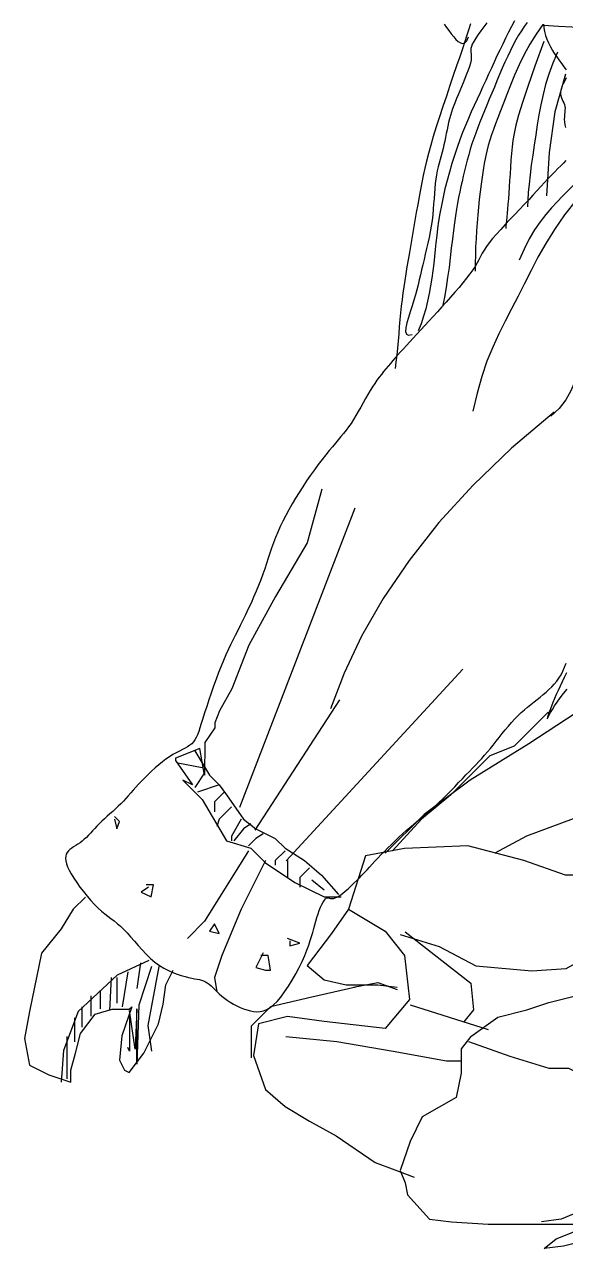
# Model space of a CAD drawing. Extents: x 1096 to 1456, y 1058 to 1349.
# Drawn here: x 1096.4 to 1178.7, y 1059.2 to 1245.4 of the extents above; entities that cross this region are included whole.
import ezdxf

# ---------------------------------------------------------------- set-up
doc = ezdxf.new("R2010")
doc.units = 0
doc.header["$LTSCALE"] = 10
doc.header["$MEASUREMENT"] = 0
doc.layers.add('3', color=3, linetype='CONTINUOUS')

msp = doc.modelspace()

# ---------------------------------------------------------------- linework, layer by layer
at = {"layer": '3'}
for points in [[(1170.95, 1245.96), (1170.5, 1245.09), (1170.06, 1244.22), (1169.61, 1243.33), (1169.17, 1242.43), (1168.73, 1241.52), (1168.3, 1240.61), (1167.87, 1239.69), (1167.45, 1238.77), (1167.02, 1237.84), (1166.6, 1236.9), (1166.16, 1235.96), (1165.73, 1235.01), (1165.29, 1234.05), (1164.84, 1233.08), (1164.39, 1232.09), (1163.95, 1231.08), (1163.5, 1230.04), (1163.07, 1228.96), (1162.64, 1227.85), (1162.22, 1226.69), (1161.81, 1225.48), (1161.42, 1224.23), (1161.05, 1222.96), (1160.7, 1221.67), (1160.38, 1220.39), (1160.09, 1219.11), (1159.83, 1217.86), (1159.6, 1216.65), (1159.42, 1215.49), (1159.26, 1214.37), (1159.12, 1213.28), (1159.01, 1212.21), (1158.9, 1211.15), (1158.79, 1210.09), (1158.67, 1209.02), (1158.54, 1207.93), (1158.38, 1206.8), (1158.2, 1205.66), (1157.99, 1204.5), (1157.74, 1203.33), (1157.45, 1202.17), (1157.12, 1201.02), (1156.74, 1199.88), (1156.3, 1198.78)], [(1164.29, 1245.5), (1164.03, 1244.69), (1163.73, 1243.8), (1163.41, 1242.81), (1163.04, 1241.71), (1162.62, 1240.48), (1162.16, 1239.12), (1161.65, 1237.65), (1161.13, 1236.1), (1160.59, 1234.52), (1160.05, 1232.92), (1159.53, 1231.34), (1159.05, 1229.82), (1158.6, 1228.37), (1158.21, 1227.04), (1157.87, 1225.8), (1157.58, 1224.63), (1157.31, 1223.52), (1157.07, 1222.44), (1156.85, 1221.37), (1156.65, 1220.29), (1156.44, 1219.17), (1156.23, 1218.01), (1156.01, 1216.82), (1155.8, 1215.6), (1155.58, 1214.36), (1155.37, 1213.14), (1155.16, 1211.92), (1154.96, 1210.74), (1154.77, 1209.6), (1154.59, 1208.52), (1154.42, 1207.48), (1154.26, 1206.47), (1154.12, 1205.49), (1153.98, 1204.52), (1153.85, 1203.55), (1153.73, 1202.56), (1153.62, 1201.54), (1153.52, 1200.5), (1153.43, 1199.42), (1153.34, 1198.33), (1153.24, 1197.24), (1153.14, 1196.15), (1153.04, 1195.09), (1152.92, 1194.05), (1152.79, 1193.05)], [(1166.77, 1245.66), (1166.31, 1245.04), (1165.86, 1244.44), (1165.44, 1243.86), (1165.07, 1243.31), (1164.77, 1242.82), (1164.54, 1242.39), (1164.4, 1242.03), (1164.33, 1241.73), (1164.31, 1241.46), (1164.33, 1241.21), (1164.36, 1240.96), (1164.39, 1240.68), (1164.39, 1240.36), (1164.35, 1239.98), (1164.25, 1239.53), (1164.1, 1239.01), (1163.9, 1238.43), (1163.67, 1237.82), (1163.42, 1237.19), (1163.15, 1236.54), (1162.88, 1235.91), (1162.62, 1235.29), (1162.37, 1234.7), (1162.14, 1234.15), (1161.93, 1233.61), (1161.73, 1233.09), (1161.55, 1232.58), (1161.38, 1232.07), (1161.22, 1231.55), (1161.08, 1231.03), (1160.94, 1230.49), (1160.82, 1229.93), (1160.7, 1229.37), (1160.58, 1228.8), (1160.46, 1228.22), (1160.34, 1227.65), (1160.22, 1227.08), (1160.09, 1226.52), (1159.94, 1225.97), (1159.79, 1225.42), (1159.64, 1224.88), (1159.48, 1224.32), (1159.34, 1223.75), (1159.2, 1223.16), (1159.08, 1222.54), (1158.97, 1221.89), (1158.89, 1221.2), (1158.83, 1220.47), (1158.77, 1219.71), (1158.72, 1218.93), (1158.66, 1218.12), (1158.6, 1217.29), (1158.52, 1216.44), (1158.42, 1215.59), (1158.29, 1214.73), (1158.13, 1213.87), (1157.96, 1213.01), (1157.78, 1212.16), (1157.58, 1211.31), (1157.38, 1210.48), (1157.19, 1209.66), (1156.99, 1208.86), (1156.81, 1208.08), (1156.64, 1207.32), (1156.46, 1206.57), (1156.28, 1205.81), (1156.09, 1205.04), (1155.88, 1204.25), (1155.65, 1203.44), (1155.39, 1202.59), (1155.1, 1201.71), (1154.81, 1200.83), (1154.57, 1200), (1154.41, 1199.27), (1154.38, 1198.68), (1154.5, 1198.28), (1154.82, 1198.12), (1155.39, 1198.24)], [(1172.88, 1245.73), (1172.44, 1245.11), (1172.01, 1244.46), (1171.58, 1243.78), (1171.17, 1243.06), (1170.75, 1242.29), (1170.34, 1241.46), (1169.93, 1240.59), (1169.52, 1239.68), (1169.11, 1238.74), (1168.7, 1237.79), (1168.3, 1236.83), (1167.91, 1235.88), (1167.52, 1234.94), (1167.13, 1234.02), (1166.76, 1233.13), (1166.39, 1232.25), (1166.04, 1231.4), (1165.7, 1230.55), (1165.37, 1229.72), (1165.06, 1228.89), (1164.76, 1228.06), (1164.49, 1227.24), (1164.23, 1226.42), (1163.99, 1225.59), (1163.77, 1224.77), (1163.55, 1223.96), (1163.35, 1223.14), (1163.16, 1222.34), (1162.98, 1221.53), (1162.8, 1220.74), (1162.63, 1219.93), (1162.46, 1219.1), (1162.3, 1218.23), (1162.14, 1217.3), (1161.98, 1216.31), (1161.82, 1215.22), (1161.67, 1214.04), (1161.51, 1212.75), (1161.35, 1211.37), (1161.18, 1209.92), (1161, 1208.42), (1160.79, 1206.91), (1160.57, 1205.4), (1160.31, 1203.92), (1160.02, 1202.5)], [(1160.26, 1245.43), (1160.63, 1244.94), (1160.99, 1244.47), (1161.35, 1244), (1161.71, 1243.55), (1162.06, 1243.14), (1162.41, 1242.81), (1162.74, 1242.59), (1163.07, 1242.52), (1163.39, 1242.63), (1163.69, 1242.94), (1163.98, 1243.5)], [(1175.29, 1245.38), (1174.26, 1243.94), (1173.31, 1242.41), (1172.45, 1240.84), (1171.68, 1239.25), (1170.98, 1237.68), (1170.34, 1236.16), (1169.78, 1234.73), (1169.27, 1233.42), (1168.82, 1232.26), (1168.42, 1231.22), (1168.06, 1230.29), (1167.75, 1229.42), (1167.46, 1228.6), (1167.21, 1227.8), (1166.97, 1226.99), (1166.76, 1226.14), (1166.56, 1225.23), (1166.37, 1224.27), (1166.2, 1223.25), (1166.03, 1222.19), (1165.88, 1221.09), (1165.74, 1219.95), (1165.61, 1218.79), (1165.49, 1217.62), (1165.38, 1216.42), (1165.28, 1215.22), (1165.19, 1214.01), (1165.11, 1212.79), (1165.05, 1211.56), (1165.01, 1210.33), (1164.98, 1209.09), (1164.97, 1207.86)], [(1175.32, 1245.29), (1177.72, 1245.16), (1179.7, 1245.06), (1181.31, 1244.98), (1182.61, 1244.93), (1183.67, 1244.9), (1184.54, 1244.89), (1185.28, 1244.88), (1185.95, 1244.88), (1186.61, 1244.88), (1187.27, 1244.88), (1187.93, 1244.88), (1188.63, 1244.88), (1189.35, 1244.88), (1190.12, 1244.88), (1190.95, 1244.88), (1191.84, 1244.88)], [(1175.36, 1245.44), (1175.41, 1244.89), (1175.51, 1244.32), (1175.67, 1243.75), (1175.88, 1243.17), (1176.14, 1242.59), (1176.43, 1242.02), (1176.75, 1241.47), (1177.08, 1240.95), (1177.41, 1240.46), (1177.72, 1240.01), (1178.02, 1239.61), (1178.28, 1239.27), (1178.5, 1238.97), (1178.68, 1238.71), (1178.83, 1238.48)], [(1175.43, 1242.82), (1174.05, 1239.05), (1172.98, 1235.99), (1172.17, 1233.55), (1171.58, 1231.62), (1171.17, 1230.08), (1170.91, 1228.83), (1170.73, 1227.77), (1170.62, 1226.77), (1170.52, 1225.77), (1170.43, 1224.74), (1170.36, 1223.7), (1170.29, 1222.67), (1170.22, 1221.66), (1170.16, 1220.68), (1170.1, 1219.74), (1170.03, 1218.87), (1169.97, 1218.07), (1169.9, 1217.34), (1169.84, 1216.68), (1169.78, 1216.09), (1169.73, 1215.57), (1169.69, 1215.11), (1169.66, 1214.71), (1169.65, 1214.37)], [(1177.5, 1241.17), (1176.79, 1239.5), (1176.2, 1237.87), (1175.71, 1236.29), (1175.31, 1234.73), (1174.97, 1233.19), (1174.68, 1231.66), (1174.43, 1230.13), (1174.2, 1228.6), (1173.97, 1227.04), (1173.74, 1225.5), (1173.53, 1223.98), (1173.34, 1222.51), (1173.19, 1221.13), (1173.06, 1219.84), (1172.99, 1218.68), (1172.96, 1217.67)], [(1178.74, 1237.87), (1177.09, 1232.1), (1176.26, 1225.92), (1175.85, 1219.32)], [(1178.85, 1237.31), (1178.72, 1237.01), (1178.57, 1236.71), (1178.4, 1236.39), (1178.25, 1236.06), (1178.11, 1235.73), (1178.01, 1235.41), (1177.95, 1235.1), (1177.96, 1234.81), (1178.02, 1234.53), (1178.11, 1234.26), (1178.22, 1234), (1178.35, 1233.74), (1178.47, 1233.48), (1178.57, 1233.22), (1178.63, 1232.94), (1178.66, 1232.66), (1178.65, 1232.36), (1178.62, 1232.05), (1178.59, 1231.72), (1178.56, 1231.36), (1178.55, 1230.99), (1178.57, 1230.59), (1178.63, 1230.16), (1178.75, 1229.71)], [(1178.8, 1224.72), (1178.43, 1224.32), (1178.02, 1223.9), (1177.57, 1223.47), (1177.09, 1223), (1176.59, 1222.5), (1176.08, 1221.95), (1175.54, 1221.37), (1174.98, 1220.76), (1174.39, 1220.11), (1173.78, 1219.43), (1173.13, 1218.73), (1172.45, 1218), (1171.74, 1217.25), (1171.01, 1216.49), (1170.28, 1215.72), (1169.56, 1214.96), (1168.87, 1214.22), (1168.23, 1213.5), (1167.64, 1212.82), (1167.13, 1212.2), (1166.71, 1211.62), (1166.36, 1211.09), (1166.07, 1210.59), (1165.8, 1210.1), (1165.54, 1209.62), (1165.26, 1209.13), (1164.96, 1208.61), (1164.6, 1208.06), (1164.17, 1207.45), (1163.67, 1206.81), (1163.12, 1206.12), (1162.53, 1205.41), (1161.9, 1204.68), (1161.24, 1203.93), (1160.57, 1203.18), (1159.9, 1202.44), (1159.23, 1201.7), (1158.57, 1200.98), (1157.93, 1200.28), (1157.3, 1199.6), (1156.69, 1198.94), (1156.1, 1198.31), (1155.54, 1197.7), (1155.02, 1197.13), (1154.52, 1196.59), (1154.06, 1196.08), (1153.63, 1195.6), (1153.21, 1195.14), (1152.82, 1194.7), (1152.45, 1194.27), (1152.09, 1193.85), (1151.73, 1193.43), (1151.39, 1193.02), (1151.04, 1192.6), (1150.7, 1192.17), (1150.36, 1191.73), (1150.02, 1191.27), (1149.68, 1190.78), (1149.34, 1190.26), (1148.99, 1189.7), (1148.64, 1189.11), (1148.28, 1188.48), (1147.92, 1187.84), (1147.56, 1187.19), (1147.19, 1186.54), (1146.82, 1185.9), (1146.45, 1185.29), (1146.08, 1184.71), (1145.71, 1184.17), (1145.33, 1183.67), (1144.95, 1183.19), (1144.55, 1182.71), (1144.14, 1182.22), (1143.7, 1181.71), (1143.24, 1181.17), (1142.74, 1180.57), (1142.22, 1179.92), (1141.66, 1179.21), (1141.09, 1178.45), (1140.5, 1177.65), (1139.91, 1176.82), (1139.32, 1175.96), (1138.73, 1175.09), (1138.17, 1174.21), (1137.62, 1173.33), (1137.1, 1172.46), (1136.61, 1171.58), (1136.14, 1170.72), (1135.7, 1169.86), (1135.3, 1169.01), (1134.92, 1168.18), (1134.58, 1167.36), (1134.27, 1166.56), (1133.99, 1165.76), (1133.72, 1164.98), (1133.47, 1164.19), (1133.21, 1163.4), (1132.95, 1162.6), (1132.66, 1161.78), (1132.35, 1160.94), (1132.01, 1160.07), (1131.64, 1159.18), (1131.25, 1158.28), (1130.85, 1157.38), (1130.43, 1156.49), (1130.02, 1155.61), (1129.6, 1154.77), (1129.2, 1153.96), (1128.82, 1153.19), (1128.44, 1152.45), (1128.08, 1151.73), (1127.73, 1151.01), (1127.37, 1150.27), (1127.02, 1149.49), (1126.66, 1148.67), (1126.3, 1147.78), (1125.92, 1146.82), (1125.54, 1145.8), (1125.16, 1144.75), (1124.79, 1143.68), (1124.43, 1142.64), (1124.1, 1141.63), (1123.79, 1140.68), (1123.51, 1139.82), (1123.28, 1139.06), (1123.07, 1138.4), (1122.88, 1137.84), (1122.7, 1137.35), (1122.52, 1136.93), (1122.32, 1136.57), (1122.1, 1136.26), (1121.84, 1135.99), (1121.54, 1135.75), (1121.2, 1135.52), (1120.82, 1135.31), (1120.4, 1135.09), (1119.95, 1134.87), (1119.47, 1134.62), (1118.97, 1134.34), (1118.44, 1134.01), (1117.9, 1133.64), (1117.35, 1133.23), (1116.79, 1132.78), (1116.24, 1132.3), (1115.7, 1131.81), (1115.17, 1131.3), (1114.66, 1130.8), (1114.18, 1130.31), (1113.73, 1129.83), (1113.31, 1129.37), (1112.91, 1128.92), (1112.53, 1128.49), (1112.16, 1128.06), (1111.79, 1127.65), (1111.41, 1127.25), (1111.02, 1126.85), (1110.62, 1126.46), (1110.21, 1126.07), (1109.79, 1125.69), (1109.36, 1125.31), (1108.94, 1124.94), (1108.53, 1124.57), (1108.13, 1124.19), (1107.75, 1123.82), (1107.39, 1123.45), (1107.05, 1123.09), (1106.72, 1122.73), (1106.4, 1122.38), (1106.09, 1122.05), (1105.78, 1121.73), (1105.47, 1121.44), (1105.15, 1121.17), (1104.82, 1120.93), (1104.49, 1120.71), (1104.16, 1120.5), (1103.84, 1120.3), (1103.55, 1120.11), (1103.28, 1119.9), (1103.05, 1119.68), (1102.86, 1119.44), (1102.73, 1119.17), (1102.65, 1118.87), (1102.62, 1118.53), (1102.66, 1118.15), (1102.76, 1117.73), (1102.93, 1117.26), (1103.17, 1116.74), (1103.48, 1116.17), (1103.86, 1115.54), (1104.31, 1114.87), (1104.81, 1114.18), (1105.34, 1113.48), (1105.89, 1112.8), (1106.45, 1112.14), (1107.02, 1111.53), (1107.56, 1110.98), (1108.08, 1110.51), (1108.58, 1110.1), (1109.06, 1109.73), (1109.53, 1109.37), (1110, 1109.02), (1110.47, 1108.65), (1110.96, 1108.24), (1111.46, 1107.77), (1111.98, 1107.22), (1112.52, 1106.61), (1113.09, 1105.96), (1113.68, 1105.29), (1114.28, 1104.62), (1114.91, 1103.96), (1115.55, 1103.33), (1116.22, 1102.77), (1116.9, 1102.27), (1117.58, 1101.85), (1118.27, 1101.48), (1118.95, 1101.18), (1119.6, 1100.92), (1120.23, 1100.72), (1120.81, 1100.55), (1121.35, 1100.42), (1121.83, 1100.32), (1122.26, 1100.23), (1122.65, 1100.16), (1123, 1100.09), (1123.33, 1100.01), (1123.63, 1099.91), (1123.91, 1099.78), (1124.19, 1099.62), (1124.47, 1099.41), (1124.76, 1099.16), (1125.05, 1098.89), (1125.35, 1098.58), (1125.68, 1098.26), (1126.02, 1097.93), (1126.39, 1097.6), (1126.79, 1097.27), (1127.22, 1096.95), (1127.69, 1096.65), (1128.17, 1096.37), (1128.68, 1096.11), (1129.19, 1095.87), (1129.71, 1095.67), (1130.23, 1095.49), (1130.75, 1095.36), (1131.25, 1095.26), (1131.75, 1095.22), (1132.24, 1095.25), (1132.74, 1095.35), (1133.24, 1095.54), (1133.76, 1095.84), (1134.28, 1096.24), (1134.83, 1096.78), (1135.39, 1097.44), (1135.97, 1098.22), (1136.55, 1099.09), (1137.12, 1100.01), (1137.66, 1100.97), (1138.17, 1101.93), (1138.63, 1102.87), (1139.03, 1103.76), (1139.37, 1104.58), (1139.65, 1105.33), (1139.88, 1106.03), (1140.08, 1106.68), (1140.24, 1107.29), (1140.4, 1107.88), (1140.55, 1108.45), (1140.7, 1109), (1140.87, 1109.56), (1141.06, 1110.1), (1141.25, 1110.62), (1141.44, 1111.1), (1141.64, 1111.53), (1141.83, 1111.9), (1142.02, 1112.19), (1142.19, 1112.4), (1142.34, 1112.52), (1142.49, 1112.56), (1142.63, 1112.55), (1142.79, 1112.51), (1142.96, 1112.46), (1143.16, 1112.44), (1143.39, 1112.45), (1143.67, 1112.52), (1144, 1112.68), (1144.36, 1112.91), (1144.77, 1113.21), (1145.19, 1113.55), (1145.63, 1113.93), (1146.08, 1114.34), (1146.52, 1114.76), (1146.95, 1115.18), (1147.35, 1115.59), (1147.74, 1116), (1148.13, 1116.4), (1148.51, 1116.81), (1148.89, 1117.22), (1149.29, 1117.65), (1149.71, 1118.1), (1150.16, 1118.58), (1150.64, 1119.08), (1151.15, 1119.6), (1151.68, 1120.13), (1152.23, 1120.67), (1152.79, 1121.22), (1153.36, 1121.75), (1153.93, 1122.27), (1154.49, 1122.77), (1155.04, 1123.25), (1155.58, 1123.7), (1156.12, 1124.14), (1156.66, 1124.58), (1157.2, 1125.02), (1157.75, 1125.48), (1158.31, 1125.97), (1158.88, 1126.48), (1159.47, 1127.03), (1160.07, 1127.61), (1160.67, 1128.22), (1161.27, 1128.83), (1161.87, 1129.45), (1162.46, 1130.07), (1163.03, 1130.66), (1163.58, 1131.23), (1164.1, 1131.77), (1164.59, 1132.29), (1165.07, 1132.78), (1165.53, 1133.26), (1165.97, 1133.74), (1166.41, 1134.23), (1166.85, 1134.73), (1167.29, 1135.25), (1167.73, 1135.79), (1168.18, 1136.36), (1168.64, 1136.94), (1169.1, 1137.52), (1169.56, 1138.11), (1170.03, 1138.68), (1170.51, 1139.23), (1171, 1139.76), (1171.49, 1140.25), (1171.98, 1140.71), (1172.47, 1141.15), (1172.97, 1141.56), (1173.46, 1141.96), (1173.94, 1142.34), (1174.42, 1142.72), (1174.89, 1143.09), (1175.35, 1143.46), (1175.79, 1143.84), (1176.22, 1144.22), (1176.63, 1144.63), (1177.02, 1145.05), (1177.39, 1145.5), (1177.73, 1145.97), (1178.05, 1146.49), (1178.33, 1147.04), (1178.6, 1147.62), (1178.85, 1148.23)], [(1182.08, 1225.09), (1182, 1224.29), (1181.78, 1223.54), (1181.44, 1222.83), (1180.98, 1222.14), (1180.42, 1221.45), (1179.77, 1220.75), (1179.05, 1220.03), (1178.28, 1219.26), (1177.46, 1218.42), (1176.61, 1217.52), (1175.74, 1216.51), (1174.88, 1215.4), (1174.03, 1214.16), (1173.2, 1212.78), (1172.42, 1211.24), (1171.69, 1209.53)], [(1182.45, 1221.02), (1180.38, 1218.69), (1178.6, 1216.43), (1177.06, 1214.23), (1175.73, 1212.09), (1174.54, 1210.01), (1173.48, 1207.98), (1172.48, 1206), (1171.51, 1204.07), (1170.53, 1202.17), (1169.55, 1200.28), (1168.58, 1198.34), (1167.66, 1196.32), (1166.78, 1194.18), (1165.98, 1191.86), (1165.26, 1189.34), (1164.64, 1186.56)], [(1185.79, 1208.42), (1185.12, 1206.81), (1184.5, 1205.3), (1183.93, 1203.86), (1183.4, 1202.48), (1182.92, 1201.13), (1182.47, 1199.78), (1182.07, 1198.42), (1181.71, 1197.03), (1181.37, 1195.58), (1181.03, 1194.09), (1180.63, 1192.59), (1180.15, 1191.11), (1179.54, 1189.67), (1178.76, 1188.29), (1177.76, 1187), (1176.51, 1185.82)], [(1177.01, 1186.4), (1170.51, 1180.95), (1164.66, 1175.34), (1159.47, 1169.62), (1154.91, 1163.84), (1150.99, 1158.06), (1147.69, 1152.33), (1145.01, 1146.72), (1142.93, 1141.27)], [(1141.64, 1174.7), (1139.42, 1166.55), (1134.59, 1158.4), (1130.51, 1150.99), (1127.92, 1144.32), (1126.06, 1140.99), (1125.32, 1139.14), (1125.32, 1138.4), (1123.84, 1136.17), (1123.79, 1131.19), (1123.05, 1135.27), (1119.34, 1133.79), (1119.34, 1133.42), (1121.94, 1129.71), (1120.45, 1130.45), (1123.42, 1127.49), (1127.13, 1121.19), (1130.84, 1120.08), (1133.07, 1117.86), (1137.52, 1114.89), (1141.97, 1112.67), (1144.57, 1112.67)], [(1129.16, 1126.32), (1146.71, 1171.87)], [(1211.73, 1158.96), (1203.19, 1154.88), (1193.55, 1147.84), (1181.68, 1141.54), (1173.15, 1135.99), (1164.24, 1130.43), (1157.19, 1125.24), (1151.26, 1119.31)], [(1216.18, 1155.25), (1208.39, 1149.7), (1196.89, 1145.99), (1190.95, 1138.58), (1186.5, 1130.43), (1184.65, 1127.84), (1181.68, 1125.24), (1172.77, 1121.91), (1167.95, 1119.31)], [(1136.18, 1118.15), (1163.08, 1147.35)], [(1178.87, 1146.79), (1178.53, 1146.07), (1178.21, 1145.38), (1177.9, 1144.72), (1177.6, 1144.08), (1177.32, 1143.45), (1177.06, 1142.84), (1176.81, 1142.25), (1176.59, 1141.68), (1176.39, 1141.16), (1176.22, 1140.7), (1176.09, 1140.31), (1176, 1140.01), (1175.95, 1139.82), (1175.94, 1139.76), (1175.99, 1139.82), (1176.1, 1140.01), (1176.25, 1140.32), (1176.47, 1140.71), (1176.74, 1141.19), (1177.07, 1141.74), (1177.47, 1142.33), (1177.92, 1142.97), (1178.44, 1143.63), (1179.01, 1144.3)], [(1131.5, 1122.82), (1144.37, 1142.68)], [(1176.11, 1140.8), (1170.92, 1135.62), (1167.21, 1134.13), (1161.27, 1128.21), (1156.82, 1124.5), (1152.37, 1119.68)], [(1122.31, 1134.9), (1124.53, 1131.19), (1126.02, 1129.71), (1127.13, 1128.23), (1129.73, 1124.53), (1131.58, 1123.04), (1134.55, 1121.56), (1136.03, 1120.08), (1139, 1118.23), (1141.6, 1116), (1144.19, 1113.04)], [(1123.42, 1132.31), (1119.71, 1133.05)], [(1123.79, 1131.57), (1122.31, 1129.34)], [(1126.02, 1129.71), (1122.68, 1128.6)], [(1126.76, 1128.6), (1125.28, 1127.12), (1125.28, 1125.64)], [(1110.07, 1124.53), (1110.44, 1123.04), (1110.81, 1124.16), (1110.07, 1124.9)], [(1127.87, 1126.38), (1126.02, 1124.53), (1125.65, 1123.41)], [(1129.36, 1124.53), (1127.87, 1121.93), (1127.87, 1121.19)], [(1130.84, 1123.78), (1129.73, 1123.04), (1128.24, 1121.19)], [(1132.69, 1122.3), (1131.58, 1121.56), (1130.47, 1120.45)], [(1130.47, 1119.71), (1123.79, 1108.97), (1121.19, 1106.37)], [(1185.39, 1115.98), (1178.71, 1115.98), (1172.4, 1118.2), (1163.87, 1120.43), (1154.23, 1120.06), (1148.29, 1118.94), (1145.69, 1110.79), (1151.26, 1107.46), (1154.23, 1103.75), (1154.97, 1097.08), (1151.26, 1092.64), (1141.98, 1093.75), (1136.42, 1094.49), (1131.97, 1093.38), (1131.23, 1088.56), (1133.08, 1083.38), (1136.05, 1080.78), (1139.76, 1078.56), (1143.84, 1076.34), (1149.77, 1072.26), (1152.74, 1071.15), (1155.71, 1070.04)], [(1136.03, 1119.71), (1134.55, 1118.23), (1134.55, 1117.49)], [(1133.07, 1118.23), (1129.36, 1110.82), (1126.39, 1103.78), (1125.28, 1100.44), (1125.65, 1098.22)], [(1136.4, 1118.23), (1136.4, 1115.63)], [(1139.74, 1117.12), (1138.26, 1115.63), (1138.26, 1114.15)], [(1115.26, 1114.15), (1114.15, 1113.41), (1115.63, 1112.67), (1116, 1114.52), (1114.89, 1114.52)], [(1140.11, 1115.26), (1141.97, 1113.78)], [(1105.63, 1112.65), (1103.78, 1110.79), (1101.92, 1107.83), (1098.95, 1104.12), (1097.1, 1095.23), (1096.36, 1091.16), (1097.1, 1087.08), (1100.07, 1085.6), (1103.4, 1084.49), (1103.4, 1086.34), (1104.15, 1088.93), (1104.89, 1091.9), (1107.11, 1094.86), (1109.71, 1095.6), (1112.31, 1095.6), (1112.68, 1095.97), (1111.19, 1091.53), (1110.82, 1087.82), (1111.57, 1086.34), (1112.31, 1085.97), (1113.42, 1087.45), (1114.53, 1088.93), (1116.76, 1093.38), (1117.5, 1096.34), (1117.87, 1099.31), (1118.98, 1101.53)], [(1145.69, 1110.79), (1143.1, 1107.09), (1139.39, 1102.27), (1141.98, 1100.05), (1145.32, 1099.31), (1150.15, 1099.31), (1153.11, 1098.94)], [(1125.28, 1108.59), (1124.53, 1107.48), (1126.02, 1107.11), (1125.28, 1108.59)], [(1153.58, 1106.98), (1159.52, 1105.13), (1165.08, 1102.17), (1173.61, 1101.43), (1178.81, 1101.8), (1182.89, 1104.02), (1186.23, 1109.21)], [(1136.78, 1106), (1136.78, 1105.26), (1138.26, 1105.63), (1136.4, 1106.37)], [(1154.32, 1107.35), (1164.34, 1099.57), (1164.71, 1095.5), (1163.23, 1093.65)], [(1115.28, 1103.01), (1110.45, 1100.79), (1104.52, 1095.23), (1102.29, 1089.3), (1101.92, 1084.49)], [(1114.04, 1102.66), (1113.48, 1098.74)], [(1132.69, 1104.15), (1131.58, 1101.93), (1133.07, 1101.56), (1133.81, 1101.56), (1133.44, 1103.78), (1132.32, 1103.78)], [(1112.08, 1101.26), (1111.24, 1095.94)], [(1115.72, 1102.1), (1113.76, 1096.22), (1113.48, 1087.26), (1113.48, 1095.66), (1113.2, 1089.5), (1112.36, 1095.38), (1112.36, 1089.22), (1112.08, 1089.78)], [(1116.84, 1102.1), (1115.16, 1093.14), (1115.72, 1089.22)], [(1109.56, 1100.42), (1109.28, 1095.38)], [(1110.4, 1100.42), (1110.4, 1096.5)], [(1146.81, 1098.94), (1140.13, 1097.45), (1133.82, 1095.97), (1130.86, 1093.01), (1130.86, 1088.19)], [(1146.44, 1098.94), (1150.15, 1099.68), (1153.11, 1098.57)], [(1164.34, 1091.42), (1168.42, 1094.39), (1172.87, 1095.5), (1176.21, 1096.61), (1180.66, 1097.72), (1185.49, 1099.2)], [(1206.26, 1099.94), (1202.55, 1098.46), (1199.58, 1096.61), (1199.58, 1091.05), (1202.92, 1088.09), (1204.4, 1084.01), (1205.15, 1078.08), (1204.78, 1073.27), (1204.03, 1070.3), (1201.81, 1065.86), (1199.58, 1064.38), (1196.61, 1064.01), (1194.39, 1064.75), (1191.42, 1065.49), (1186.97, 1065.12), (1185.11, 1066.6), (1178.07, 1063.63), (1175.1, 1063.26)], [(1106.47, 1097.62), (1106.47, 1094.54)], [(1107.88, 1098.46), (1107.88, 1095.66)], [(1205.89, 1095.87), (1202.55, 1095.87), (1199.58, 1097.72), (1196.24, 1096.61), (1195.13, 1094.39), (1195.87, 1090.68), (1193.28, 1082.53), (1190.68, 1078.83), (1189.94, 1072.9), (1187.71, 1068.45), (1186.23, 1065.49), (1185.49, 1063.63), (1181.4, 1060.3), (1178.44, 1059.56), (1175.47, 1059.19), (1177.32, 1060.67), (1181.03, 1062.15), (1182.15, 1063.63)], [(1105.07, 1095.94), (1105.07, 1092.86)], [(1155.07, 1096.24), (1166.94, 1092.53)], [(1103.95, 1094.26), (1103.95, 1090.62)], [(1102.83, 1091.46), (1102.83, 1086.98), (1102.83, 1085.02)], [(1136.15, 1091.42), (1143.94, 1090.68), (1152.47, 1089.2), (1160.63, 1087.72), (1162.86, 1087.72)], [(1164.34, 1091.42), (1162.86, 1089.57), (1162.86, 1085.86), (1162.11, 1082.16), (1156.92, 1079.2), (1155.07, 1075.49), (1153.58, 1071.04), (1154.32, 1069.19), (1154.7, 1067.34), (1158.03, 1063.63), (1161.37, 1063.26), (1166.94, 1062.89), (1172.5, 1062.89), (1176.58, 1062.89), (1181.4, 1062.89)], [(1163.97, 1090.68), (1170.28, 1088.46), (1176.21, 1086.61), (1179.18, 1086.61), (1182.89, 1084.75), (1186.6, 1081.42), (1189.94, 1081.05)]]:
    msp.add_lwpolyline(points, dxfattribs=at)

doc.saveas('drawing.dxf')
